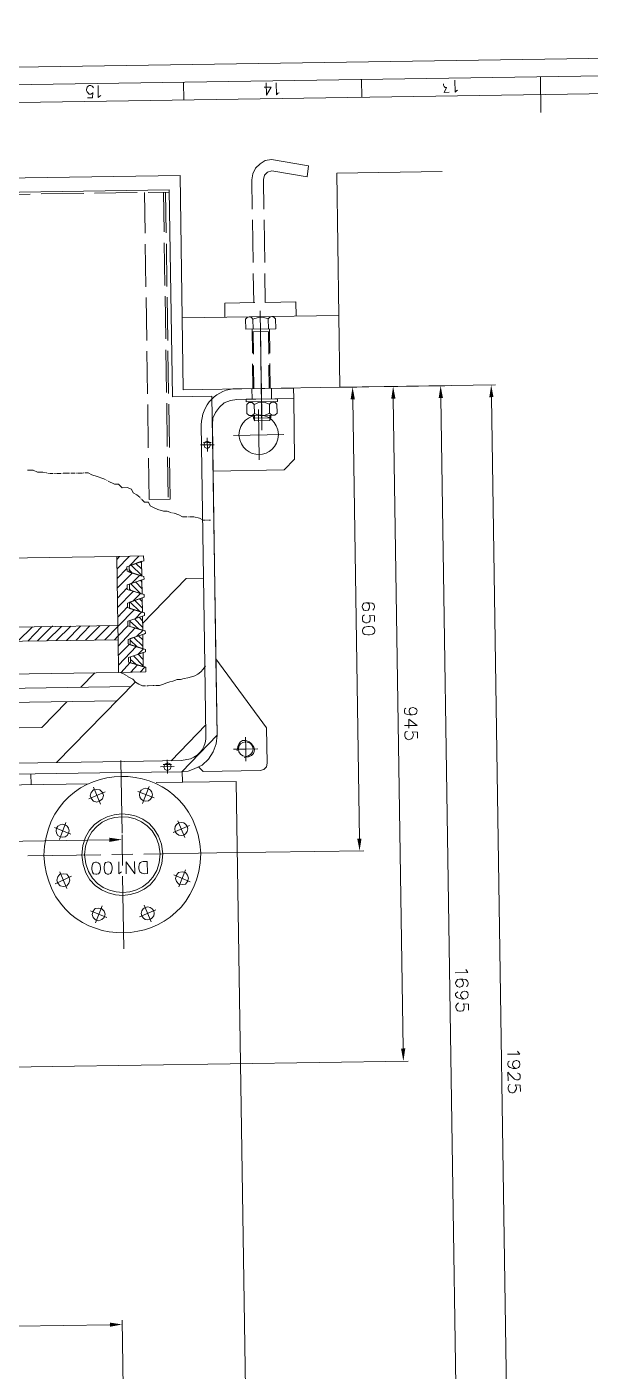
# Model space of a CAD drawing. Header units: millimetres. Extents: x -48 to 5523, y -114 to 5147.
# Drawn here: x -40.399 to -39.508, y -113.033 to -110.909 of the extents above; entities that cross this region are included whole.
import ezdxf

# ---------------------------------------------------------------- set-up
doc = ezdxf.new("R2010")
doc.units = ezdxf.units.MM
doc.layers.add('PDF_Geometry', color=7, linetype='Continuous')
doc.layers.add('PDF_Solid Fills', color=7, linetype='Continuous')

msp = doc.modelspace()

# ---------------------------------------------------------------- linework, layer by layer
at = {"layer": 'PDF_Geometry', "lineweight": 13}
for points in [[(-47.5984, -114.4313), (-47.6491, -111.0825), (-36.2071, -110.9093), (-36.1564, -114.258)], [(-47.5713, -114.4034), (-47.6212, -111.1096), (-36.2909, -110.938), (-36.241, -114.2318)], [(-47.5434, -114.3747), (-47.5925, -111.1375), (-36.3188, -110.9668), (-36.2697, -114.2039)], [(-40.0028, -111.501), (-40.0028, -111.4968), (-40.052, -111.4975), (-40.0519, -111.5017)], [(-40.0391, -111.5199), (-40.0424, -111.5232), (-40.0474, -111.5233), (-40.0508, -111.52), (-40.051, -111.5059), (-40.0477, -111.5025), (-40.0427, -111.5024), (-40.0394, -111.5057)], [(-40.0033, -111.5193), (-40.0066, -111.5227), (-40.0116, -111.5228), (-40.015, -111.5195), (-40.0152, -111.5053), (-40.0119, -111.5019), (-40.0069, -111.5019), (-40.0035, -111.5051)], [(-40.1192, -111.5694), (-40.1175, -111.5735), (-40.1133, -111.5751), (-40.11, -111.5734), (-40.1084, -111.5692), (-40.1101, -111.5651), (-40.1135, -111.5635), (-40.1176, -111.5652)], [(-40.237, -111.7704), (-40.2169, -111.7767), (-40.2173, -111.7534), (-40.2372, -111.7604)], [(-40.2366, -111.7987), (-40.2165, -111.8051), (-40.2169, -111.7826), (-40.2367, -111.7895)], [(-40.2362, -111.8279), (-40.2161, -111.8342), (-40.2164, -111.8109), (-40.2363, -111.8179)], [(-40.2357, -111.8562), (-40.2156, -111.8626), (-40.216, -111.8401), (-40.2359, -111.847)], [(-39.8489, -111.862), (-39.8498, -111.8595), (-39.8523, -111.8571), (-39.8574, -111.8563), (-39.8599, -111.8563), (-39.8648, -111.8573), (-39.8673, -111.8598), (-39.8681, -111.8623), (-39.8681, -111.864), (-39.8672, -111.8673), (-39.8647, -111.8689), (-39.8597, -111.8697), (-39.8572, -111.8696), (-39.8522, -111.8687), (-39.8497, -111.867), (-39.8489, -111.8637)], [(-40.2353, -111.8854), (-40.2152, -111.8917), (-40.2155, -111.8692), (-40.2354, -111.8754)], [(-40.2349, -111.9137), (-40.2148, -111.9201), (-40.2151, -111.8976), (-40.235, -111.9045)], [(-40.1824, -112.0779), (-40.1806, -112.0821), (-40.1765, -112.0837), (-40.1723, -112.0819), (-40.1707, -112.0777), (-40.1724, -112.0736), (-40.1766, -112.072), (-40.1808, -112.0737)], [(-40.2984, -112.1238), (-40.2966, -112.1288), (-40.2932, -112.1321), (-40.2882, -112.1337), (-40.2832, -112.132), (-40.2791, -112.1286), (-40.2775, -112.1235), (-40.2793, -112.1186), (-40.2835, -112.1145), (-40.2885, -112.1137), (-40.2935, -112.1146), (-40.2968, -112.1188)], [(-40.2881, -112.2479), (-40.2857, -112.247), (-40.2832, -112.2445), (-40.2824, -112.2395), (-40.2825, -112.237), (-40.2834, -112.232), (-40.2859, -112.2295), (-40.2884, -112.2287), (-40.2901, -112.2287), (-40.2934, -112.2296), (-40.2951, -112.2321), (-40.2958, -112.2372), (-40.2958, -112.2397), (-40.2949, -112.2446), (-40.2932, -112.2471), (-40.2898, -112.2479)], [(-40.269, -112.2476), (-40.2665, -112.2467), (-40.2649, -112.2442), (-40.2641, -112.2392), (-40.2641, -112.2367), (-40.2651, -112.2317), (-40.2668, -112.2292), (-40.2693, -112.2284), (-40.2718, -112.2285), (-40.2743, -112.2293), (-40.2759, -112.2319), (-40.2766, -112.2369), (-40.2766, -112.2394), (-40.2757, -112.2444), (-40.274, -112.2468), (-40.2715, -112.2476)], [(-40.3513, -112.2572), (-40.3496, -112.2621), (-40.3462, -112.2663), (-40.3412, -112.267), (-40.3354, -112.2661), (-40.3321, -112.2619), (-40.3305, -112.2569), (-40.3323, -112.2519), (-40.3357, -112.2478), (-40.3415, -112.247), (-40.3465, -112.2479), (-40.3498, -112.2521)], [(-40.1639, -112.2543), (-40.1621, -112.2593), (-40.1587, -112.2634), (-40.1529, -112.2642), (-40.1479, -112.2633), (-40.1446, -112.259), (-40.143, -112.254), (-40.1448, -112.249), (-40.1482, -112.2449), (-40.1532, -112.2442), (-40.159, -112.2451), (-40.1623, -112.2493)], [(-40.2955, -112.3113), (-40.2938, -112.3163), (-40.2904, -112.3196), (-40.2854, -112.3212), (-40.2804, -112.3194), (-40.2763, -112.316), (-40.2747, -112.311), (-40.2764, -112.306), (-40.2807, -112.3019), (-40.2857, -112.3012), (-40.2907, -112.3021), (-40.2939, -112.3063)]]:
    msp.add_lwpolyline(points, close=True, dxfattribs=at)
for points in [[(-39.5863, -111.0446), (-39.5871, -110.9879)], [(-40.3026, -111.0213), (-40.2951, -111.0212), (-40.2944, -111.0128), (-40.2952, -111.0137), (-40.2976, -111.0154), (-40.3001, -111.0154), (-40.3035, -111.0121), (-40.3044, -111.0096), (-40.3044, -111.008), (-40.3036, -111.0046), (-40.302, -111.0029), (-40.3003, -111.0021), (-40.2978, -111.002), (-40.2953, -111.0028), (-40.2945, -111.0037), (-40.2936, -111.0053)], [(-40.2818, -111.0176), (-40.2834, -111.0185), (-40.2859, -111.021), (-40.2862, -111.0019)], [(-40.1508, -111.0248), (-40.1512, -110.9965)], [(-40.0204, -110.9978), (-40.0201, -111.017), (-40.0128, -111.0044), (-40.0236, -111.0046)], [(-40.0001, -111.0134), (-40.0018, -111.0142), (-40.0043, -111.0168), (-40.0045, -110.9976)], [(-39.8692, -111.0206), (-39.8696, -110.9922)], [(-39.731, -111.0126), (-39.7393, -111.0128), (-39.7352, -111.0052), (-39.7377, -111.0052), (-39.7394, -111.0036), (-39.7403, -111.0011), (-39.7403, -110.9994)], [(-39.7177, -111.0091), (-39.7193, -111.01), (-39.7218, -111.0125), (-39.7221, -110.9933)], [(-41.4487, -111.502), (-41.2004, -111.4983), (-41.2056, -111.16), (-40.1565, -111.1441), (-40.1514, -111.4824), (-39.9039, -111.4786), (-39.909, -111.1403), (-39.7424, -111.1378)], [(-40.024, -111.1971), (-40.0247, -111.1504), (-40.0232, -111.1437), (-40.0182, -111.1387), (-40.0116, -111.1369), (-39.9556, -111.146), (-39.9534, -111.1285), (-40.0119, -111.1186), (-40.0219, -111.1204), (-40.0301, -111.1255), (-40.0375, -111.1323), (-40.0415, -111.1415), (-40.0431, -111.1507), (-40.0424, -111.1974)], [(-40.1539, -112.0858), (-40.0981, -112.0283), (-40.1062, -111.4925), (-40.1687, -111.4935), (-40.1737, -111.1669), (-40.6811, -111.1745)], [(-40.3936, -111.1735), (-40.4611, -111.1745)], [(-40.3086, -111.1722), (-40.3761, -111.1732)], [(-40.2244, -111.171), (-40.2919, -111.172)], [(-40.2118, -111.2349), (-40.2128, -111.1708)], [(-40.1736, -111.1702), (-40.207, -111.1707)], [(-40.1818, -111.2328), (-40.1828, -111.1703)], [(-40.1795, -111.1703), (-40.1785, -111.2344)], [(-40.0411, -111.2815), (-40.0421, -111.214)], [(-40.0228, -111.2812), (-40.0238, -111.2138)], [(-40.2105, -111.3199), (-40.2115, -111.2524)], [(-40.1806, -111.3178), (-40.1816, -111.2503)], [(-40.1782, -111.2519), (-40.1772, -111.3194)], [(-40.0401, -111.3448), (-40.0408, -111.299)], [(-40.0218, -111.3446), (-40.0225, -111.2987)], [(-40.2092, -111.4049), (-40.2103, -111.3366)], [(-40.1793, -111.402), (-40.1803, -111.3345)], [(-40.1769, -111.3361), (-40.1759, -111.4044)], [(-40.0856, -111.368), (-40.086, -111.3455), (-40.0385, -111.3448)], [(-40.021, -111.3446), (-39.9735, -111.3438), (-39.9731, -111.3663)], [(-40.1531, -111.3691), (-39.9056, -111.3653)], [(-40.0414, -111.3707), (-40.0331, -111.3681), (-40.0256, -111.368), (-40.0172, -111.3703), (-40.0148, -111.3678), (-40.0115, -111.3669), (-40.0081, -111.3677), (-40.0056, -111.3702), (-40.0053, -111.386), (-40.0528, -111.3867), (-40.0531, -111.3709), (-40.0506, -111.3683), (-40.0473, -111.3675), (-40.0439, -111.3682), (-40.0414, -111.3707), (-40.0412, -111.3865)], [(-40.0473, -111.3675), (-40.0115, -111.3669)], [(-40.0271, -111.5463), (-40.0299, -111.358)], [(-40.017, -111.3862), (-40.0172, -111.3703)], [(-40.0428, -111.3866), (-40.0422, -111.4249)], [(-40.0153, -111.3903), (-40.0428, -111.3907)], [(-40.0406, -111.4265), (-40.0411, -111.3907)], [(-40.0277, -111.5063), (-40.0295, -111.3847)], [(-40.0277, -111.5055), (-40.0294, -111.3897)], [(-40.0164, -111.4262), (-40.0169, -111.3903)], [(-40.0148, -111.4245), (-40.0153, -111.3861)], [(-40.208, -111.4891), (-40.209, -111.4216)], [(-40.178, -111.487), (-40.179, -111.4195)], [(-40.1757, -111.4211), (-40.1746, -111.4886)], [(-40.042, -111.4416), (-40.0414, -111.4807)], [(-40.0397, -111.4807), (-40.0403, -111.444)], [(-40.0284, -111.4564), (-40.0275, -111.5205), (-40.0284, -111.4564)], [(-40.0156, -111.4803), (-40.0161, -111.4437)], [(-40.0139, -111.4803), (-40.0145, -111.4411)], [(-39.6581, -111.4749), (-39.9039, -111.4786), (-39.7381, -111.4761)], [(-39.8123, -111.4772), (-39.9039, -111.4786), (-39.8773, -111.4782)], [(-40.1044, -111.6109), (-39.992, -111.6091), (-39.9755, -111.5922), (-39.977, -111.4964), (-40.067, -111.4978), (-40.077, -111.4996), (-40.0869, -111.5031), (-40.0943, -111.5099), (-40.1008, -111.5183), (-40.1049, -111.5275), (-40.1055, -111.5375), (-40.0999, -111.9075)], [(-40.0672, -111.4811), (-39.9772, -111.4797), (-39.977, -111.4964)], [(-40.0428, -111.4974), (-40.0431, -111.4807)], [(-40.0279, -111.4938), (-40.0277, -111.5047)], [(-40.0274, -111.5272), (-40.0278, -111.498)], [(-40.012, -111.4969), (-40.0122, -111.4803)], [(-39.8731, -112.1916), (-39.8836, -111.4975)], [(-39.8039, -112.5231), (-39.8195, -111.4965)], [(-39.7161, -113.3677), (-39.7445, -111.4954)], [(-39.6645, -111.4942), (-39.6322, -113.6256)], [(-40.2067, -111.5741), (-40.2077, -111.5057)], [(-40.1767, -111.5719), (-40.1777, -111.5036)], [(-40.1744, -111.5052), (-40.1733, -111.5736)], [(-40.0453, -111.5016), (-40.0094, -111.5011)], [(-40.0152, -111.5053), (-40.0236, -111.5021), (-40.0311, -111.5022), (-40.0394, -111.5057)], [(-40.0391, -111.5199), (-40.0308, -111.5231), (-40.0233, -111.5229), (-40.015, -111.5195)], [(-40.0314, -111.5931), (-40.0326, -111.5139)], [(-40.123, -111.5378), (-40.1178, -111.8819), (-40.1156, -112.0286)], [(-40.0449, -111.5233), (-40.0091, -111.5227)], [(-40.0408, -111.5232), (-40.0407, -111.5274), (-40.039, -111.5315), (-40.0391, -111.5232)], [(-40.0407, -111.5274), (-40.0132, -111.527)], [(-40.039, -111.5315), (-40.0148, -111.5312)], [(-40.0133, -111.5228), (-40.0132, -111.527), (-40.0148, -111.5312), (-40.0149, -111.5228)], [(-40.1135, -111.5602), (-40.1135, -111.566), (-40.1201, -111.5661)], [(-40.1132, -111.5801), (-40.1136, -111.5585)], [(-40.072, -111.5545), (-39.9928, -111.5533)], [(-40.1242, -111.5695), (-40.1026, -111.5692)], [(-40.1134, -111.5726), (-40.1135, -111.566), (-40.1076, -111.5659)], [(-40.1731, -111.5902), (-40.1721, -111.6552), (-40.2054, -111.6557), (-40.2064, -111.5907)], [(-40.1755, -111.6519), (-40.1765, -111.5886)], [(-40.3962, -111.6094), (-40.3978, -111.6095)], [(-40.3694, -111.6132), (-40.3736, -111.6124), (-40.3819, -111.6126), (-40.3887, -111.6093), (-40.3953, -111.6094)], [(-40.3669, -111.614), (-40.3678, -111.6132)], [(-40.3569, -111.6147), (-40.3619, -111.6148), (-40.3653, -111.614)], [(-40.3536, -111.6146), (-40.3552, -111.6147)], [(-40.3452, -111.6145), (-40.3519, -111.6146)], [(-40.3427, -111.6145), (-40.3436, -111.6145)], [(-40.3336, -111.6143), (-40.3411, -111.6144)], [(-40.3311, -111.6143), (-40.3327, -111.6143)], [(-40.3227, -111.6142), (-40.3294, -111.6143)], [(-40.3202, -111.6141), (-40.3211, -111.6141)], [(-40.3111, -111.614), (-40.3186, -111.6141)], [(-40.3086, -111.6139), (-40.3102, -111.614)], [(-40.2743, -111.6243), (-40.2784, -111.6227), (-40.2877, -111.6195), (-40.296, -111.6171), (-40.3019, -111.6138), (-40.3069, -111.6139)], [(-40.2717, -111.6259), (-40.2726, -111.6251)], [(-40.2197, -111.6526), (-40.2247, -111.6485), (-40.2306, -111.6453), (-40.2332, -111.6395), (-40.2399, -111.6371), (-40.2482, -111.6372), (-40.2541, -111.6315), (-40.26, -111.6315), (-40.2701, -111.6267)], [(-40.2179, -111.6551), (-40.2188, -111.6543)], [(-40.1701, -111.6769), (-40.1768, -111.6745), (-40.1827, -111.6745), (-40.1919, -111.6714), (-40.1977, -111.6689), (-40.2036, -111.6657), (-40.2062, -111.6599), (-40.2129, -111.66), (-40.2171, -111.6559)], [(-40.1668, -111.6776), (-40.1684, -111.6768)], [(-40.1458, -111.6832), (-40.1525, -111.6833), (-40.1584, -111.68), (-40.1659, -111.6776)], [(-40.1433, -111.6831), (-40.1442, -111.6831)], [(-40.1166, -111.6885), (-40.1199, -111.6886), (-40.1258, -111.6854), (-40.135, -111.683), (-40.1417, -111.6831)], [(-40.1133, -111.6885), (-40.1149, -111.6885)], [(-40.1083, -111.6884), (-40.1116, -111.6885)], [(-40.6099, -111.751), (-40.2566, -111.7457)], [(-40.2141, -111.745), (-40.2566, -111.7457), (-40.2549, -111.8548)], [(-40.2524, -111.7456), (-40.2565, -111.7507)], [(-40.2366, -111.7454), (-40.2563, -111.7657)], [(-40.2105, -111.925), (-40.2106, -111.9208), (-40.2382, -111.9129), (-40.2383, -111.9054), (-40.211, -111.8967), (-40.211, -111.8925), (-40.2387, -111.8837), (-40.2388, -111.8771), (-40.2114, -111.8675), (-40.2115, -111.8633), (-40.2391, -111.8554), (-40.2392, -111.8479), (-40.2127, -111.8392), (-40.2127, -111.835), (-40.2395, -111.8263), (-40.2396, -111.8196), (-40.2131, -111.81), (-40.2132, -111.8059), (-40.24, -111.7979), (-40.2401, -111.7904), (-40.2135, -111.7817), (-40.2136, -111.7775), (-40.2404, -111.7688), (-40.2405, -111.7621), (-40.214, -111.7525), (-40.214, -111.7534)], [(-40.2216, -111.7451), (-40.2364, -111.7604)], [(-40.2189, -111.7543), (-40.2173, -111.7559)], [(-40.214, -111.7525), (-40.2141, -111.745), (-40.214, -111.7525)], [(-40.2405, -111.7646), (-40.2561, -111.7807)], [(-40.2371, -111.7662), (-40.232, -111.772), (-40.2558, -111.7957)], [(-40.237, -111.7704), (-40.237, -111.7712)], [(-40.2339, -111.7595), (-40.217, -111.7759)], [(-40.2203, -111.7751), (-40.2334, -111.7887)], [(-40.2264, -111.7569), (-40.2171, -111.7659)], [(-40.24, -111.7954), (-40.2556, -111.8115)], [(-40.2366, -111.797), (-40.2341, -111.7995)], [(-40.2351, -111.7887), (-40.219, -111.8043), (-40.2305, -111.8161)], [(-40.2268, -111.7861), (-40.2166, -111.7967)], [(-40.2193, -111.7834), (-40.2168, -111.7867)], [(-40.1194, -111.7803), (-40.1469, -111.7807), (-40.2158, -111.8517)], [(-40.2546, -111.8773), (-40.5196, -111.8813), (-40.5189, -111.9272), (-40.5805, -111.9281), (-40.5714, -111.8129), (-40.5206, -111.8122), (-40.5199, -111.8588), (-40.2549, -111.8548), (-40.2546, -111.8773), (-40.2538, -111.929), (-40.2105, -111.9283), (-40.2106, -111.9208)], [(-40.2307, -111.8011), (-40.2554, -111.8265)], [(-40.2355, -111.8179), (-40.2203, -111.8326)], [(-40.228, -111.8152), (-40.2162, -111.8267)], [(-40.2206, -111.8126), (-40.2163, -111.8167)], [(-40.2286, -111.8294), (-40.2549, -111.8565), (-40.2754, -111.8776)], [(-40.2395, -111.8254), (-40.2551, -111.8415)], [(-40.2362, -111.827), (-40.2353, -111.8279)], [(-40.2169, -111.8334), (-40.2276, -111.8444)], [(-39.8519, -111.8304), (-39.8503, -111.8287), (-39.8495, -111.8262), (-39.8495, -111.8245), (-39.8504, -111.8212), (-39.8529, -111.8196), (-39.8579, -111.8188), (-39.8629, -111.8189), (-39.8662, -111.8198), (-39.8679, -111.8215), (-39.8687, -111.8248), (-39.8687, -111.8256), (-39.8678, -111.8281), (-39.8661, -111.8306), (-39.8636, -111.8314), (-39.8627, -111.8314), (-39.8594, -111.8305), (-39.8578, -111.828), (-39.857, -111.8255), (-39.857, -111.8246), (-39.8579, -111.8213), (-39.8596, -111.8197), (-39.8629, -111.8189)], [(-39.8491, -111.8487), (-39.8493, -111.8395), (-39.8576, -111.8388), (-39.8568, -111.8396), (-39.8559, -111.8421), (-39.8559, -111.8454), (-39.8567, -111.848), (-39.8583, -111.8497), (-39.8608, -111.8505), (-39.8633, -111.8506), (-39.8658, -111.8498), (-39.8675, -111.8481), (-39.8684, -111.8456), (-39.8684, -111.8423), (-39.8676, -111.8398), (-39.8668, -111.8389), (-39.8651, -111.8381)], [(-40.3899, -111.8569), (-40.4129, -111.8797)], [(-40.3749, -111.8566), (-40.3971, -111.8795)], [(-40.3591, -111.8564), (-40.3821, -111.8793)], [(-40.3441, -111.8562), (-40.3671, -111.879)], [(-40.3583, -111.8556), (-40.3582, -111.8564)], [(-40.3291, -111.8559), (-40.3521, -111.8788)], [(-40.3141, -111.8557), (-40.3362, -111.8786)], [(-40.2991, -111.8555), (-40.3212, -111.8783)], [(-40.2833, -111.8553), (-40.3062, -111.8781)], [(-40.2683, -111.855), (-40.2913, -111.8779)], [(-40.2391, -111.8554), (-40.2547, -111.8715), (-40.2604, -111.8774)], [(-40.2274, -111.8586), (-40.2544, -111.8873)], [(-40.2359, -111.8479), (-40.2223, -111.8602)], [(-40.2284, -111.8444), (-40.2157, -111.8576)], [(-40.221, -111.8418), (-40.2159, -111.8476)], [(-40.2354, -111.8779), (-40.2244, -111.8885)], [(-40.2296, -111.8736), (-40.2153, -111.8876)], [(-40.2156, -111.8626), (-40.2247, -111.8719)], [(-40.2222, -111.871), (-40.2154, -111.8776)], [(-40.2155, -111.8692), (-40.2155, -111.8701)], [(-40.2131, -111.8684), (-40.2114, -111.8667)], [(-40.237, -111.8846), (-40.2542, -111.9023)], [(-40.2253, -111.8877), (-40.254, -111.9173)], [(-40.23, -111.9028), (-40.2148, -111.9184)], [(-40.2144, -111.8917), (-40.2226, -111.9002), (-40.2149, -111.9084)], [(-40.2151, -111.8976), (-40.2151, -111.8984)], [(-40.9622, -112.0981), (-40.2497, -112.0873), (-40.1539, -112.0858), (-40.1439, -112.0848), (-40.134, -112.0814), (-40.1216, -112.0753), (-40.1117, -112.066), (-40.1044, -112.0542), (-40.0996, -112.0417), (-40.0981, -112.0283), (-40.0999, -111.9075), (-40.02, -112.0163), (-40.0191, -112.0721), (-40.0199, -112.078), (-40.024, -112.0822), (-40.0298, -112.0839), (-40.1198, -112.0853), (-40.1274, -112.0779)], [(-40.2357, -111.9137), (-40.2496, -111.9289)], [(-40.2349, -111.9087), (-40.2265, -111.9161)], [(-40.234, -111.9137), (-40.2349, -111.9137)], [(-40.224, -111.9169), (-40.2346, -111.9287)], [(-40.2123, -111.9209), (-40.2196, -111.9285)], [(-40.2538, -111.929), (-40.6071, -111.9343)], [(-40.2277, -111.9444), (-40.3517, -112.0713)], [(-40.2913, -111.9296), (-40.3135, -111.9524)], [(-40.2505, -111.9289), (-40.2429, -111.933)], [(-40.2421, -111.9338), (-40.2404, -111.9346)], [(-40.2395, -111.9354), (-40.2311, -111.9395), (-40.2269, -111.9444), (-40.2219, -111.9477), (-40.216, -111.9501), (-40.211, -111.95)], [(-40.1952, -111.9498), (-40.1893, -111.9497), (-40.1843, -111.9479), (-40.1777, -111.9453), (-40.1727, -111.9436), (-40.1678, -111.9427), (-40.1611, -111.9401), (-40.1561, -111.94)], [(-41.1034, -111.9644), (-40.6693, -111.9578), (-40.2343, -111.9512)], [(-40.2093, -111.95), (-40.2076, -111.95)], [(-40.2068, -111.9499), (-40.1993, -111.9498)], [(-40.1985, -111.9498), (-40.1968, -111.9498)], [(-41.0805, -111.9865), (-40.6689, -111.9803), (-40.2573, -111.974)], [(-40.3356, -111.9752), (-40.375, -112.0158), (-40.5558, -112.0186)], [(-39.7936, -111.9962), (-39.7977, -111.9954), (-39.8011, -111.9938), (-39.802, -111.9913), (-39.802, -111.9888), (-39.8012, -111.9863), (-39.7996, -111.9854)], [(-39.7886, -111.9961), (-39.7919, -111.9953), (-39.7936, -111.9937), (-39.7945, -111.9912), (-39.7945, -111.9895), (-39.7937, -111.987), (-39.7921, -111.9853), (-39.7887, -111.9844), (-39.7879, -111.9844), (-39.7854, -111.9852), (-39.7829, -111.9869), (-39.782, -111.9893)], [(-39.8016, -112.013), (-39.7817, -112.0127), (-39.7951, -112.0029), (-39.7949, -112.017)], [(-40.1708, -112.0686), (-40.1159, -112.0119)], [(-39.7955, -112.0354), (-39.7988, -112.0338), (-39.8005, -112.0321), (-39.8014, -112.0296), (-39.8014, -112.0263), (-39.8007, -112.0238), (-39.7998, -112.023), (-39.7973, -112.0221)], [(-39.7813, -112.0327), (-39.7815, -112.0235), (-39.7898, -112.0228)], [(-40.0719, -112.0504), (-40.0528, -112.0501), (-40.0531, -112.031)], [(-40.0336, -112.0498), (-40.0528, -112.0501), (-40.0525, -112.0693)], [(-40.1401, -112.0656), (-40.1542, -112.0683), (-40.2442, -112.0697), (-40.9974, -112.0811)], [(-40.2483, -112.1831), (-40.25, -112.0681)], [(-40.1764, -112.0887), (-40.1767, -112.067)], [(-40.1765, -112.0778), (-40.1766, -112.0712)], [(-40.392, -112.1061), (-40.3922, -112.0894)], [(-40.1874, -112.078), (-40.1657, -112.0777)], [(-40.1833, -112.0746), (-40.1699, -112.0744)], [(-40.1528, -112.1025), (-40.1531, -112.085)], [(-40.3011, -112.1047), (-40.9377, -112.1144)], [(-40.2823, -112.1369), (-40.2936, -112.1104)], [(-40.2157, -112.1359), (-40.2052, -112.1091)], [(-40.0507, -113.2319), (-40.0678, -112.1012), (-40.1945, -112.1031)], [(-40.3008, -112.1289), (-40.2751, -112.1177)], [(-40.2235, -112.1169), (-40.1975, -112.1273)], [(-40.3291, -112.1843), (-40.3551, -112.1739)], [(-40.3473, -112.1929), (-40.3369, -112.1661)], [(-40.1675, -112.1819), (-40.1418, -112.1706)], [(-40.1602, -112.1634), (-40.149, -112.1899)], [(-40.2681, -112.1934), (-40.6456, -112.1991)], [(-40.2478, -112.2164), (-40.2483, -112.1856)], [(-40.2475, -112.2339), (-40.248, -112.1998)], [(-40.2819, -112.2169), (-40.3969, -112.2187)], [(-40.2311, -112.2162), (-40.2644, -112.2167)], [(-40.2136, -112.2159), (-40.0986, -112.2142), (-39.8662, -112.2106)], [(-40.249, -112.2439), (-40.2507, -112.2448), (-40.2532, -112.2473), (-40.2534, -112.2282)], [(-40.2284, -112.2278), (-40.2282, -112.247), (-40.2418, -112.228), (-40.2415, -112.2472)], [(-40.2084, -112.2275), (-40.2082, -112.2467)], [(-40.1482, -112.2408), (-40.1587, -112.2676)], [(-40.3281, -112.251), (-40.3538, -112.263)], [(-40.3353, -112.2703), (-40.3465, -112.2438)], [(-40.2455, -112.3656), (-40.2473, -112.2506)], [(-40.1665, -112.2485), (-40.1404, -112.2598)], [(-40.2721, -112.316), (-40.2981, -112.3055)], [(-40.2799, -112.2978), (-40.2903, -112.3246)], [(-40.1948, -112.304), (-40.2205, -112.3152)], [(-40.2132, -112.2967), (-40.202, -112.3232)], [(-39.705, -112.3982), (-39.7041, -112.3999), (-39.7016, -112.4032), (-39.7216, -112.4035)], [(-39.7037, -112.4249), (-39.7021, -112.424), (-39.7013, -112.4207), (-39.7013, -112.419), (-39.7022, -112.4165), (-39.7047, -112.4141), (-39.7097, -112.4133), (-39.7147, -112.4134), (-39.7181, -112.4143), (-39.7213, -112.4193), (-39.7213, -112.4201), (-39.7196, -112.4235), (-39.7179, -112.4251), (-39.7154, -112.4259), (-39.7146, -112.4259), (-39.7112, -112.425), (-39.7096, -112.4233), (-39.7088, -112.42), (-39.7088, -112.4191), (-39.7097, -112.4166), (-39.7114, -112.4142), (-39.7147, -112.4134)], [(-39.7076, -112.4449), (-39.7101, -112.4433), (-39.7118, -112.4417), (-39.7135, -112.4392), (-39.7135, -112.4384), (-39.7119, -112.435), (-39.7103, -112.4333), (-39.7078, -112.4324), (-39.707, -112.4324), (-39.7036, -112.4332), (-39.7019, -112.4349), (-39.701, -112.4382)], [(-39.7007, -112.4623), (-39.7008, -112.4532), (-39.7091, -112.4525), (-39.7083, -112.4533), (-39.7074, -112.4558), (-39.7074, -112.4583), (-39.7082, -112.4616), (-39.7098, -112.4633), (-39.7131, -112.4642), (-39.7148, -112.4642), (-39.7173, -112.4634), (-39.719, -112.4618), (-39.7207, -112.4585), (-39.7208, -112.456), (-39.7191, -112.4534), (-39.7167, -112.4509)], [(-39.623, -112.527), (-39.6222, -112.5287), (-39.6196, -112.5319), (-39.6388, -112.5322)], [(-40.5244, -112.554), (-40.3586, -112.5515), (-39.7961, -112.543)], [(-39.6251, -112.5545), (-39.6285, -112.5529), (-39.6301, -112.5513), (-39.631, -112.5488), (-39.631, -112.548), (-39.6302, -112.5446), (-39.6286, -112.5429), (-39.6253, -112.542), (-39.6244, -112.542), (-39.6219, -112.5428), (-39.6202, -112.5445), (-39.6194, -112.5478), (-39.6193, -112.5486), (-39.6201, -112.5511), (-39.6218, -112.5528), (-39.6251, -112.5545), (-39.6301, -112.5546), (-39.6351, -112.553), (-39.6376, -112.5514), (-39.6385, -112.5489), (-39.6385, -112.5472), (-39.6378, -112.5439), (-39.6361, -112.543)], [(-39.6383, -112.5606), (-39.6381, -112.5739)], [(-39.6187, -112.5911), (-39.6189, -112.5811), (-39.6272, -112.5804), (-39.6264, -112.5812), (-39.6246, -112.5845), (-39.6246, -112.587), (-39.6279, -112.5921), (-39.6303, -112.593), (-39.632, -112.593), (-39.6354, -112.5922), (-39.6371, -112.5897), (-39.6379, -112.5872), (-39.638, -112.5847), (-39.6372, -112.5814), (-39.6364, -112.5805), (-39.6347, -112.5797)], [(-39.6233, -112.562), (-39.6225, -112.562), (-39.6208, -112.5628), (-39.62, -112.5636), (-39.6191, -112.5653), (-39.619, -112.5694), (-39.6198, -112.5711)], [(-40.2674, -112.9593), (-40.634, -112.9649)], [(-40.2436, -113.2598), (-40.2462, -113.094), (-40.2483, -112.9524)]]:
    msp.add_lwpolyline(points, dxfattribs=at)
for centre, radius in [((-40.0528, -112.0501), 0.0116), ((-40.2105, -112.1221), 0.0103), ((-40.3422, -112.1791), 0.0103), ((-40.1547, -112.1763), 0.0103), ((-40.2077, -112.3096), 0.0103)]:
    msp.add_circle(centre, radius, dxfattribs=at)
for points in [[(-40.0672, -111.4811), (-40.0982, -111.4801), (-40.123, -111.5073), (-40.123, -111.5378)], [(-40.0011, -111.5534), (-40.0041, -111.5111), (-40.061, -111.5125), (-40.0636, -111.5544)], [(-40.0636, -111.5544), (-40.0587, -111.5952), (-40.0037, -111.5947), (-40.0011, -111.5534)], [(-40.1561, -111.94), (-40.1394, -111.9367), (-40.1252, -111.9347), (-40.1164, -111.9186)], [(-39.782, -111.9893), (-39.781, -111.9962), (-39.7889, -111.9964), (-39.7936, -111.9962)], [(-40.1401, -112.0656), (-40.1249, -112.0601), (-40.1148, -112.0446), (-40.1156, -112.0286)], [(-40.0551, -112.0635), (-40.014, -112.0585), (-40.0641, -112.0125), (-40.0661, -112.0528)], [(-39.7898, -112.0228), (-39.7851, -112.0282), (-39.7893, -112.035), (-39.7955, -112.0354)], [(-40.1236, -112.2145), (-40.1344, -112.0506), (-40.3663, -112.0538), (-40.3719, -112.2183)], [(-40.1836, -112.2155), (-40.1888, -112.1301), (-40.3101, -112.1325), (-40.3119, -112.2174)], [(-40.1878, -112.2155), (-40.1939, -112.1362), (-40.304, -112.1379), (-40.3078, -112.2173)], [(-40.3719, -112.2183), (-40.3621, -112.3835), (-40.1286, -112.3795), (-40.1236, -112.2145)], [(-40.3119, -112.2174), (-40.3084, -112.3033), (-40.1853, -112.302), (-40.1836, -112.2155)], [(-40.3078, -112.2173), (-40.3027, -112.2975), (-40.1904, -112.2958), (-40.1878, -112.2155)], [(-40.2216, -112.2394), (-40.2225, -112.2291), (-40.2184, -112.2268), (-40.2084, -112.2275)], [(-40.2082, -112.2467), (-40.2146, -112.2474), (-40.2209, -112.2471), (-40.2216, -112.2394)], [(-39.701, -112.4382), (-39.7019, -112.4525), (-39.7313, -112.4415), (-39.7178, -112.4334)], [(-39.6198, -112.5711), (-39.6254, -112.5783), (-39.6373, -112.5617), (-39.6383, -112.5606)]]:
    msp.add_open_spline(points, degree=3, dxfattribs=at)
at = {"layer": 'PDF_Solid Fills', "lineweight": 13, "transparency": 33554559}
for points in [[(-39.8803, -111.4974), (-39.887, -111.4975), (-39.8839, -111.4783)], [(-39.8161, -111.4965), (-39.8228, -111.4966), (-39.8198, -111.4774)], [(-39.7411, -111.4953), (-39.7478, -111.4954), (-39.7448, -111.4762)], [(-39.6612, -111.4941), (-39.6678, -111.4942), (-39.6648, -111.475)], [(-40.2681, -112.1967), (-40.2682, -112.1901), (-40.2481, -112.1931)], [(-39.8698, -112.1915), (-39.8765, -112.1916), (-39.8728, -112.2107)], [(-39.8006, -112.523), (-39.8073, -112.5231), (-39.8036, -112.5431)], [(-40.2673, -112.9626), (-40.2674, -112.956), (-40.2482, -112.959)]]:
    msp.add_solid(points, dxfattribs=at)

doc.saveas('drawing.dxf')
